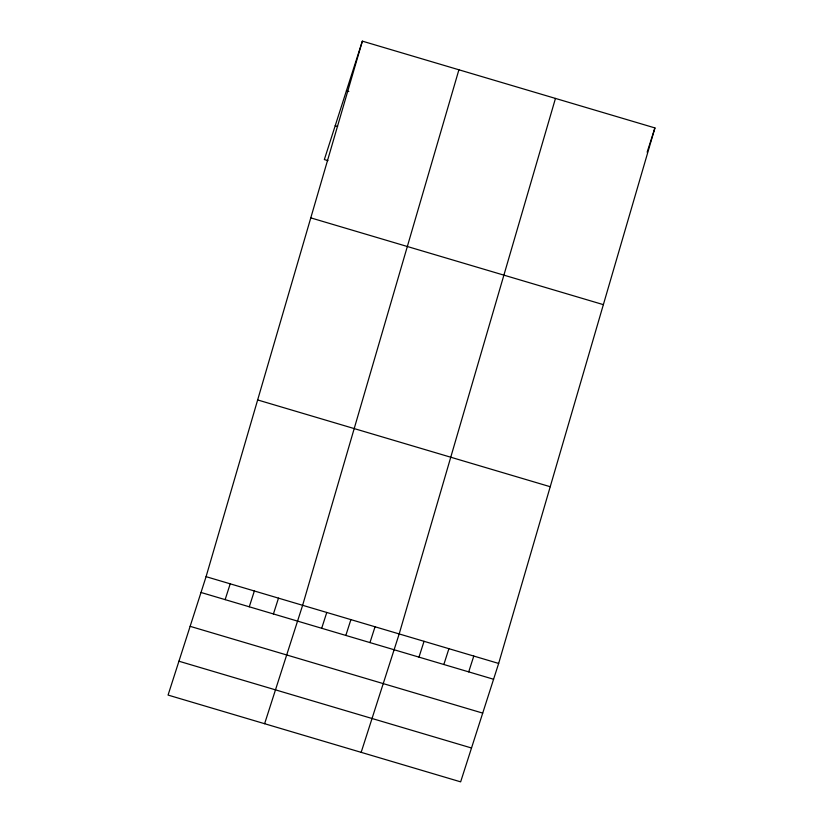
<?xml version="1.0" encoding="UTF-8"?>
<svg xmlns="http://www.w3.org/2000/svg" width="823" height="823" viewBox="0 0 823 823"><rect width="100%" height="100%" fill="white"/><g stroke="black" fill="none" stroke-linecap="round" stroke-linejoin="round"><path stroke-width="1.23" d="M206.079 576.666L362.357 41.15L654.933 127.925L498.656 663.441L460.643 781.85L168.067 695.075L206.079 576.666L498.656 663.441M458.905 69.79L302.627 605.306L264.615 723.705M555.463 98.421L399.186 633.936L361.163 752.345M362.357 41.15L324.344 159.559L327.966 160.629M225.142 599.628L230.214 583.826M249.276 606.788L254.358 590.986M273.421 613.948L278.493 598.146M321.69 628.268L326.772 612.466M345.835 635.428L350.907 619.616M369.969 642.588L375.041 626.776M418.979 657.124L424.051 641.312M443.844 664.5L448.916 648.689M468.709 671.877L473.791 656.065M647.145 152.193L649.47 144.941M649.861 143.737L654.933 127.925M346.411 90.818L348.829 91.528M335.218 125.703L337.625 126.413M310.785 217.869L603.362 304.644M257.65 399.947L550.227 486.722M201.007 592.478L493.584 679.253M190.134 626.334L482.71 713.109M178.93 661.219L471.507 747.994"/></g></svg>
